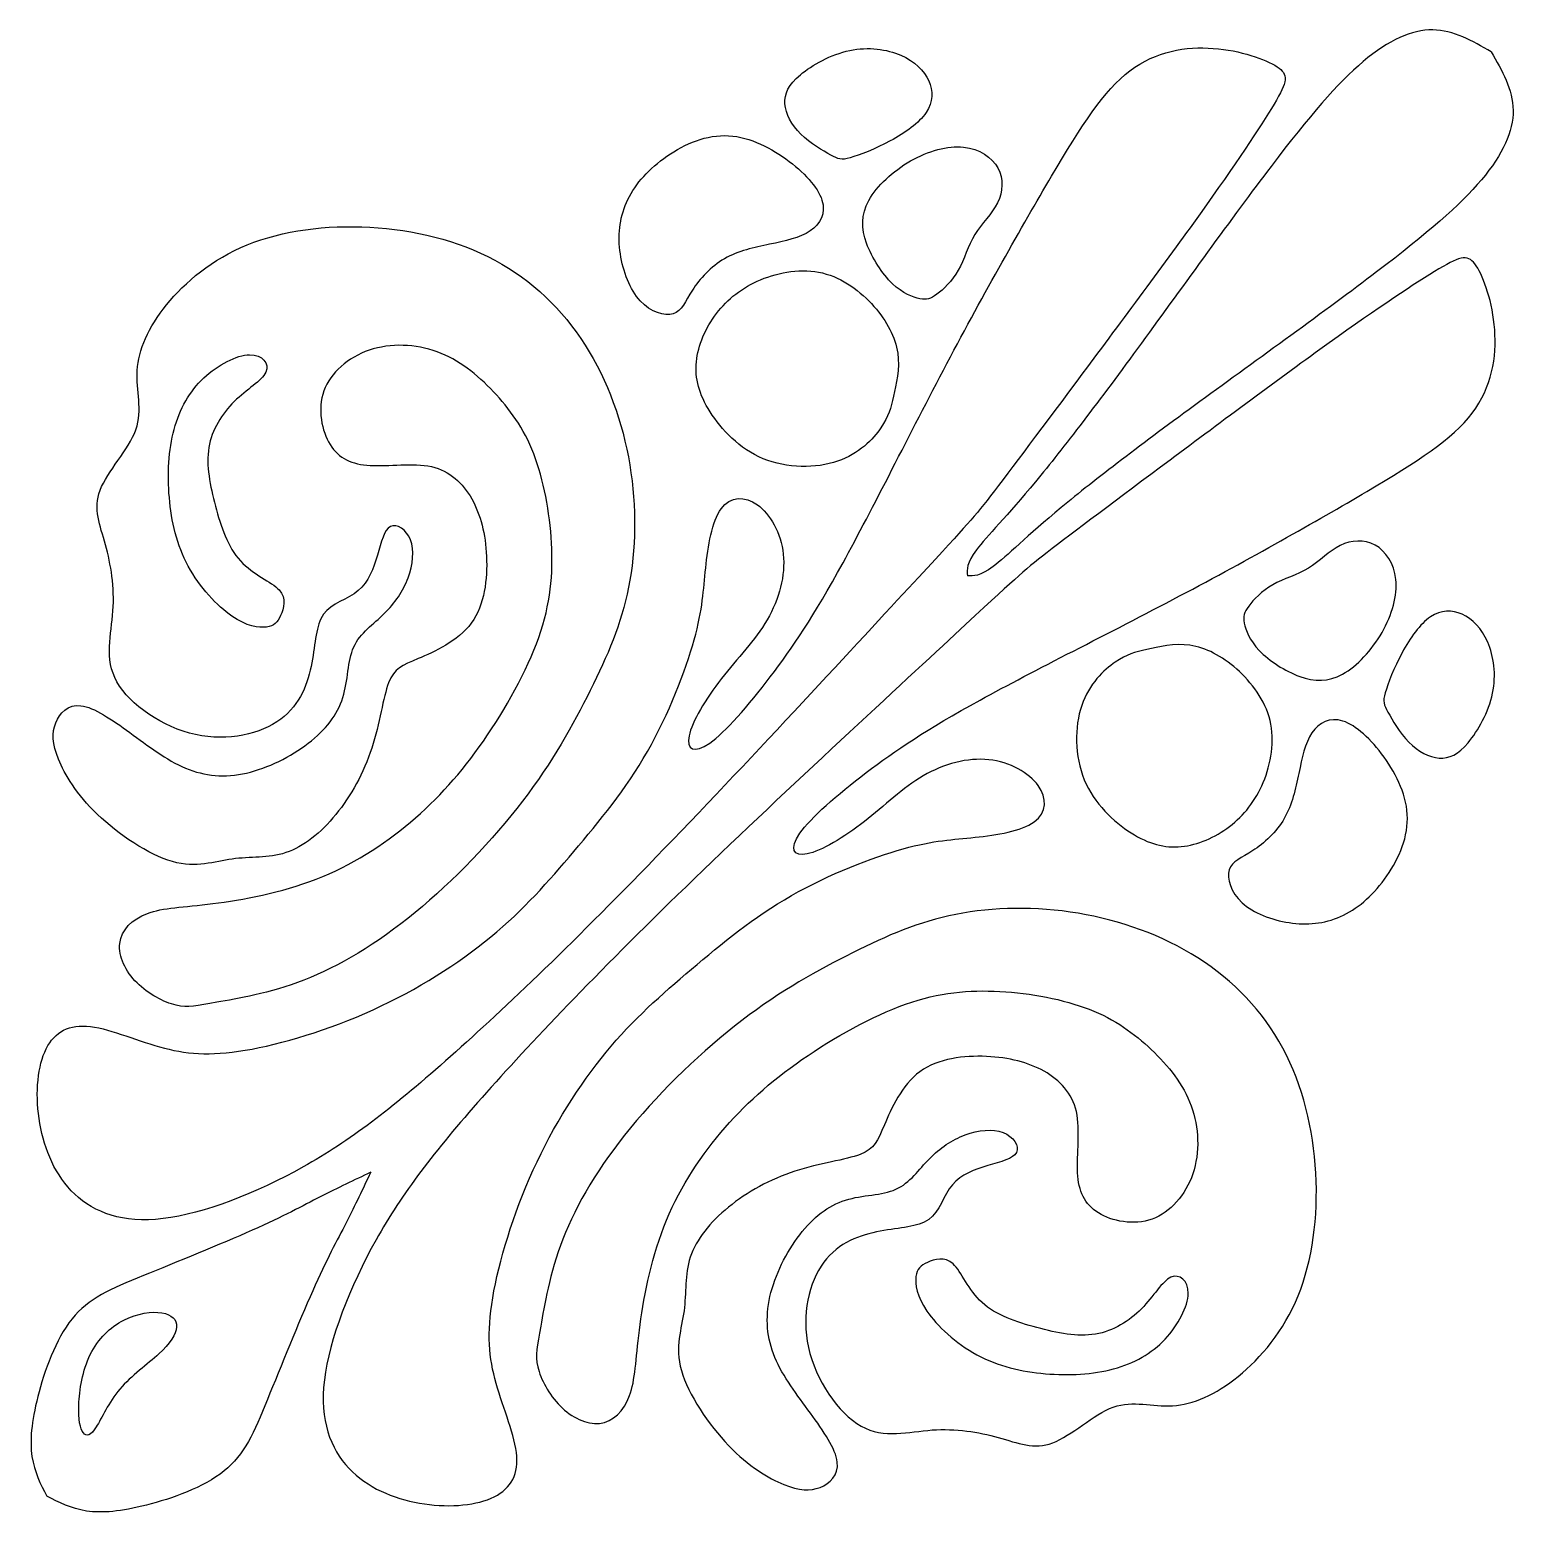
# Model space of a CAD drawing. Header units: millimetres. Extents: x 183 to 445, y 12 to 405.
# Drawn here: x 282.18 to 313.23, y 373.77 to 404.81 of the extents above; entities that cross this region are included whole.
import ezdxf

# ---------------------------------------------------------------- set-up
doc = ezdxf.new("R2010")
doc.units = ezdxf.units.MM
doc.layers.add('Default', color=7, linetype='Continuous')
doc.layers.add('DV1_Layer_1', color=7, linetype='Continuous')

# ---------------------------------------------------------------- blocks, each defined once
blk = doc.blocks.new('SE')
at = {"layer": 'DV1_Layer_1', "color": 7, "linetype": 'Continuous'}
for points, knots in [([(312.765, 404.346), (312.371, 404.572), (311.976, 404.798), (311.539, 404.803), (311.101, 404.808), (310.621, 404.591), (310.086, 404.141), (309.551, 403.69), (308.962, 403.005), (308.157, 401.947), (307.351, 400.889), (306.33, 399.459), (305.446, 398.251), (304.562, 397.043), (303.817, 396.057), (302.639, 394.639), (302.207, 394.206), (301.995, 393.925), (301.783, 393.644), (301.793, 393.514), (301.803, 393.384)], [0, 0, 0, 0, 0.125, 0.125, 0.125, 0.25, 0.25, 0.25, 0.375, 0.375, 0.375, 0.5, 0.5, 0.5, 0.625, 0.625, 0.75, 0.75, 0.75, 1, 1, 1, 1]), ([(302.289, 395.055), (302.703, 395.588), (303.41, 396.538), (304.221, 397.626), (305.031, 398.714), (305.945, 399.94), (306.672, 400.955), (307.399, 401.971), (307.94, 402.777), (308.223, 403.251), (308.505, 403.726), (308.529, 403.87), (308.283, 404.032), (308.036, 404.195), (307.519, 404.375), (306.378, 404.459), (305.752, 404.363), (305.206, 403.948), (304.659, 403.534), (304.19, 402.801), (303.565, 401.743), (302.94, 400.685), (302.158, 399.303), (301.377, 397.824), (300.596, 396.346), (299.815, 394.771), (299.202, 393.653), (298.588, 392.535), (298.144, 391.874), (297.681, 391.267), (297.218, 390.66), (296.737, 390.107), (296.413, 389.879), (296.088, 389.65), (295.92, 389.747), (296.04, 390.324), (296.329, 390.805), (296.659, 391.231), (296.99, 391.658), (297.362, 392.03), (297.615, 392.463), (297.867, 392.896), (297.999, 393.389), (297.952, 393.834), (297.903, 394.278), (297.675, 394.675), (297.146, 395.059), (296.846, 395.047), (296.653, 394.783), (296.461, 394.519), (296.377, 394.002), (296.329, 393.545), (296.281, 393.088), (296.269, 392.692), (296.088, 392.042), (295.908, 391.393), (295.559, 390.492), (295.109, 389.704), (294.658, 388.917), (294.105, 388.244), (293.57, 387.613), (293.035, 386.982), (292.518, 386.393), (291.833, 385.828), (291.148, 385.263), (290.295, 384.722), (288.444, 383.881), (287.446, 383.58), (286.695, 383.454), (285.943, 383.328), (285.438, 383.376), (284.904, 383.526), (284.369, 383.676), (283.804, 383.929), (283.377, 383.959), (282.95, 383.989), (282.662, 383.797), (282.499, 383.418), (282.337, 383.039), (282.301, 382.474), (282.397, 381.921), (282.493, 381.369), (282.722, 380.828), (283.131, 380.443), (283.539, 380.058), (284.128, 379.83), (284.976, 379.932), (285.823, 380.034), (286.929, 380.467), (287.908, 381.014), (288.888, 381.561), (289.742, 382.222), (290.884, 383.232), (292.026, 384.241), (293.456, 385.6), (295.296, 387.5), (297.136, 389.4), (299.386, 391.842), (300.571, 393.122), (301.755, 394.402), (301.875, 394.521), (302.289, 395.055)], [0, 0, 0, 0, 0.027778, 0.027778, 0.027778, 0.055556, 0.055556, 0.055556, 0.083333, 0.083333, 0.083333, 0.111111, 0.111111, 0.111111, 0.138889, 0.138889, 0.166667, 0.166667, 0.166667, 0.194444, 0.194444, 0.194444, 0.222222, 0.222222, 0.222222, 0.25, 0.25, 0.25, 0.277778, 0.277778, 0.277778, 0.305556, 0.305556, 0.305556, 0.333333, 0.333333, 0.361111, 0.361111, 0.361111, 0.388889, 0.388889, 0.388889, 0.416667, 0.416667, 0.416667, 0.444444, 0.444444, 0.472222, 0.472222, 0.472222, 0.5, 0.5, 0.5, 0.527778, 0.527778, 0.527778, 0.555556, 0.555556, 0.555556, 0.583333, 0.583333, 0.583333, 0.611111, 0.611111, 0.611111, 0.638889, 0.638889, 0.666667, 0.666667, 0.666667, 0.694444, 0.694444, 0.694444, 0.722222, 0.722222, 0.722222, 0.75, 0.75, 0.75, 0.777778, 0.777778, 0.777778, 0.805556, 0.805556, 0.805556, 0.833333, 0.833333, 0.833333, 0.861111, 0.861111, 0.861111, 0.888889, 0.888889, 0.888889, 0.916667, 0.916667, 0.916667, 0.944444, 0.944444, 0.944444, 1, 1, 1, 1]), ([(299.352, 402.128), (299.544, 402.183), (299.878, 402.312), (300.19, 402.48), (300.502, 402.648), (300.794, 402.855), (300.941, 403.074), (301.088, 403.294), (301.091, 403.525), (300.995, 403.738), (300.899, 403.951), (300.703, 404.146), (300.412, 404.273), (300.121, 404.399), (299.734, 404.456), (299.342, 404.373), (298.95, 404.29), (298.554, 404.068), (298.309, 403.863), (298.064, 403.657), (297.971, 403.468), (297.986, 403.258), (298.001, 403.047), (298.124, 402.816), (298.321, 402.622), (298.518, 402.429), (298.788, 402.273), (298.948, 402.184), (299.109, 402.096), (299.16, 402.074), (299.352, 402.128)], [0, 0, 0, 0, 0.090909, 0.090909, 0.090909, 0.181818, 0.181818, 0.181818, 0.272727, 0.272727, 0.272727, 0.363636, 0.363636, 0.363636, 0.454545, 0.454545, 0.454545, 0.545455, 0.545455, 0.545455, 0.636364, 0.636364, 0.636364, 0.727273, 0.727273, 0.727273, 0.818182, 0.818182, 0.818182, 1, 1, 1, 1]), ([(312.765, 404.346), (312.991, 403.952), (313.217, 403.558), (313.222, 403.12), (313.226, 402.683), (313.01, 402.202), (312.559, 401.667), (312.109, 401.132), (311.423, 400.543), (309.308, 398.933), (307.877, 397.911), (306.669, 397.027), (305.461, 396.144), (304.476, 395.399), (303.766, 394.81), (303.057, 394.221), (302.625, 393.788), (302.343, 393.576), (302.062, 393.365), (301.932, 393.375), (301.803, 393.384)], [0, 0, 0, 0, 0.125, 0.125, 0.125, 0.25, 0.25, 0.25, 0.375, 0.375, 0.5, 0.5, 0.5, 0.625, 0.625, 0.625, 0.75, 0.75, 0.75, 1, 1, 1, 1]), ([(296.051, 399.358), (296.202, 399.591), (296.436, 399.849), (296.722, 400.015), (297.007, 400.18), (297.343, 400.252), (297.666, 400.319), (297.989, 400.387), (298.298, 400.45), (298.513, 400.596), (298.728, 400.741), (298.848, 400.969), (298.761, 401.243), (298.674, 401.516), (298.379, 401.834), (298.006, 402.103), (297.632, 402.372), (297.178, 402.591), (296.723, 402.592), (296.268, 402.594), (295.812, 402.378), (295.45, 402.112), (295.088, 401.846), (294.821, 401.531), (294.671, 401.192), (294.521, 400.852), (294.488, 400.489), (294.543, 400.118), (294.599, 399.747), (294.743, 399.369), (294.961, 399.133), (295.178, 398.897), (295.47, 398.804), (295.65, 398.862), (295.83, 398.918), (295.899, 399.126), (296.051, 399.358)], [0, 0, 0, 0, 0.076923, 0.076923, 0.076923, 0.153846, 0.153846, 0.153846, 0.230769, 0.230769, 0.230769, 0.307692, 0.307692, 0.307692, 0.384615, 0.384615, 0.384615, 0.461538, 0.461538, 0.461538, 0.538462, 0.538462, 0.538462, 0.615385, 0.615385, 0.615385, 0.692308, 0.692308, 0.692308, 0.769231, 0.769231, 0.769231, 0.846154, 0.846154, 0.846154, 1, 1, 1, 1]), ([(301.166, 399.273), (301.298, 399.372), (301.484, 399.546), (301.613, 399.774), (301.743, 400.002), (301.815, 400.285), (301.959, 400.522), (302.103, 400.759), (302.319, 400.951), (302.435, 401.184), (302.55, 401.417), (302.565, 401.69), (302.442, 401.915), (302.319, 402.141), (302.058, 402.318), (301.725, 402.351), (301.391, 402.384), (300.986, 402.273), (300.615, 402.061), (300.244, 401.849), (299.908, 401.537), (299.743, 401.237), (299.578, 400.936), (299.583, 400.648), (299.695, 400.339), (299.806, 400.029), (300.022, 399.699), (300.237, 399.493), (300.451, 399.288), (300.665, 399.207), (300.81, 399.178), (300.956, 399.15), (301.034, 399.174), (301.166, 399.273)], [0, 0, 0, 0, 0.083333, 0.083333, 0.083333, 0.166667, 0.166667, 0.166667, 0.25, 0.25, 0.25, 0.333333, 0.333333, 0.333333, 0.416667, 0.416667, 0.416667, 0.5, 0.5, 0.5, 0.583333, 0.583333, 0.583333, 0.666667, 0.666667, 0.666667, 0.75, 0.75, 0.75, 0.833333, 0.833333, 0.833333, 1, 1, 1, 1]), ([(286.104, 384.46), (286.527, 384.535), (287.194, 384.637), (287.923, 384.922), (288.653, 385.207), (289.446, 385.676), (290.251, 386.336), (291.055, 386.997), (291.872, 387.85), (292.497, 388.667), (293.121, 389.483), (293.554, 390.264), (293.914, 390.985), (294.274, 391.705), (294.563, 392.366), (294.716, 393.144), (294.869, 393.922), (294.887, 394.817), (294.593, 396.588), (294.281, 397.465), (293.806, 398.21), (293.332, 398.954), (292.695, 399.567), (291.917, 399.984), (291.139, 400.402), (290.221, 400.624), (289.305, 400.675), (288.389, 400.726), (287.476, 400.606), (286.737, 400.306), (285.999, 400.005), (285.434, 399.525), (285.05, 399.051), (284.665, 398.576), (284.461, 398.108), (284.407, 397.249), (284.557, 396.858), (284.407, 396.438), (284.258, 396.017), (283.808, 395.566), (283.658, 395.172), (283.508, 394.777), (283.657, 394.44), (283.771, 394.031), (283.885, 393.622), (283.965, 393.141), (283.928, 392.647), (283.892, 392.153), (283.741, 391.646), (284.011, 391.16), (284.281, 390.675), (284.971, 390.211), (285.656, 390.06), (286.341, 389.91), (287.02, 390.072), (287.437, 390.381), (287.854, 390.691), (288.01, 391.147), (288.088, 391.561), (288.167, 391.976), (288.167, 392.348), (288.503, 392.805), (288.839, 392.889), (289.059, 393.072), (289.278, 393.255), (289.38, 393.537), (289.461, 393.81), (289.542, 394.084), (289.602, 394.348), (289.734, 394.414), (289.866, 394.48), (290.07, 394.348), (290.155, 394.132), (290.239, 393.916), (290.203, 393.615), (290.101, 393.339), (289.998, 393.063), (289.83, 392.811), (289.605, 392.591), (289.38, 392.372), (289.098, 392.186), (288.965, 391.892), (288.833, 391.597), (288.851, 391.195), (288.737, 390.835), (288.623, 390.474), (288.377, 390.156), (288.013, 389.877), (287.65, 389.598), (287.17, 389.357), (286.719, 389.255), (286.269, 389.153), (285.849, 389.189), (285.446, 389.357), (285.044, 389.526), (284.659, 389.826), (284.281, 390.102), (283.903, 390.378), (283.53, 390.63), (283.257, 390.664), (282.984, 390.697), (282.81, 390.51), (282.729, 390.303), (282.647, 390.096), (282.659, 389.868), (282.918, 389.225), (283.164, 388.811), (283.602, 388.39), (284.041, 387.97), (284.671, 387.544), (285.173, 387.402), (285.674, 387.261), (286.047, 387.405), (286.422, 387.456), (286.797, 387.508), (287.176, 387.466), (287.545, 387.589), (287.914, 387.712), (288.275, 388), (288.59, 388.387), (288.905, 388.775), (289.176, 389.261), (289.344, 389.778), (289.512, 390.294), (289.578, 390.841), (289.695, 391.144), (289.812, 391.447), (289.98, 391.507), (290.314, 391.648), (290.647, 391.79), (291.145, 392.012), (291.425, 392.393), (291.704, 392.775), (291.764, 393.315), (291.743, 393.786), (291.722, 394.258), (291.62, 394.66), (291.434, 394.991), (291.247, 395.321), (290.977, 395.579), (290.59, 395.666), (290.203, 395.753), (289.698, 395.669), (289.311, 395.69), (288.923, 395.711), (288.653, 395.837), (288.473, 396.126), (288.293, 396.414), (288.203, 396.864), (288.341, 397.249), (288.479, 397.633), (288.845, 397.951), (289.734, 398.252), (290.257, 398.234), (290.71, 398.068), (291.163, 397.903), (291.548, 397.591), (292.227, 396.877), (292.521, 396.474), (292.731, 395.934), (292.941, 395.393), (293.067, 394.714), (293.103, 394.066), (293.139, 393.417), (293.085, 392.799), (292.836, 392.093), (292.587, 391.387), (292.143, 390.594), (291.212, 389.255), (290.725, 388.709), (290.151, 388.225), (289.578, 387.742), (288.917, 387.321), (288.182, 387.036), (287.446, 386.751), (286.635, 386.601), (286.017, 386.523), (285.398, 386.445), (284.972, 386.439), (284.647, 386.318), (284.323, 386.198), (284.101, 385.964), (284.068, 385.691), (284.035, 385.417), (284.191, 385.105), (284.431, 384.865), (284.671, 384.625), (284.996, 384.457), (285.248, 384.397), (285.5, 384.337), (285.68, 384.384), (286.104, 384.46)], [0, 0, 0, 0, 0.014925, 0.014925, 0.014925, 0.029851, 0.029851, 0.029851, 0.044776, 0.044776, 0.044776, 0.059701, 0.059701, 0.059701, 0.074627, 0.074627, 0.074627, 0.089552, 0.089552, 0.104478, 0.104478, 0.104478, 0.119403, 0.119403, 0.119403, 0.134328, 0.134328, 0.134328, 0.149254, 0.149254, 0.149254, 0.164179, 0.164179, 0.164179, 0.179104, 0.179104, 0.19403, 0.19403, 0.19403, 0.208955, 0.208955, 0.208955, 0.223881, 0.223881, 0.223881, 0.238806, 0.238806, 0.238806, 0.253731, 0.253731, 0.253731, 0.268657, 0.268657, 0.268657, 0.283582, 0.283582, 0.283582, 0.298507, 0.298507, 0.298507, 0.313433, 0.313433, 0.328358, 0.328358, 0.328358, 0.343284, 0.343284, 0.343284, 0.358209, 0.358209, 0.358209, 0.373134, 0.373134, 0.373134, 0.38806, 0.38806, 0.38806, 0.402985, 0.402985, 0.402985, 0.41791, 0.41791, 0.41791, 0.432836, 0.432836, 0.432836, 0.447761, 0.447761, 0.447761, 0.462687, 0.462687, 0.462687, 0.477612, 0.477612, 0.477612, 0.492537, 0.492537, 0.492537, 0.507463, 0.507463, 0.507463, 0.522388, 0.522388, 0.522388, 0.537313, 0.537313, 0.552239, 0.552239, 0.552239, 0.567164, 0.567164, 0.567164, 0.58209, 0.58209, 0.58209, 0.597015, 0.597015, 0.597015, 0.61194, 0.61194, 0.61194, 0.626866, 0.626866, 0.626866, 0.641791, 0.641791, 0.641791, 0.656716, 0.656716, 0.656716, 0.671642, 0.671642, 0.671642, 0.686567, 0.686567, 0.686567, 0.701493, 0.701493, 0.701493, 0.716418, 0.716418, 0.716418, 0.731343, 0.731343, 0.731343, 0.746269, 0.746269, 0.746269, 0.761194, 0.761194, 0.761194, 0.776119, 0.776119, 0.791045, 0.791045, 0.791045, 0.80597, 0.80597, 0.820896, 0.820896, 0.820896, 0.835821, 0.835821, 0.835821, 0.850746, 0.850746, 0.850746, 0.865672, 0.865672, 0.880597, 0.880597, 0.880597, 0.895522, 0.895522, 0.895522, 0.910448, 0.910448, 0.910448, 0.925373, 0.925373, 0.925373, 0.940299, 0.940299, 0.940299, 0.955224, 0.955224, 0.955224, 0.970149, 0.970149, 0.970149, 1, 1, 1, 1]), ([(303.473, 393.87), (304.007, 394.284), (304.956, 394.992), (306.044, 395.802), (307.132, 396.613), (308.358, 397.526), (309.374, 398.254), (310.39, 398.981), (311.195, 399.522), (311.67, 399.804), (312.144, 400.087), (312.289, 400.111), (312.451, 399.864), (312.613, 399.618), (312.794, 399.101), (312.836, 398.53), (312.878, 397.959), (312.782, 397.334), (312.367, 396.787), (311.952, 396.24), (311.219, 395.771), (310.161, 395.146), (309.103, 394.521), (307.721, 393.74), (306.243, 392.959), (304.764, 392.177), (303.189, 391.396), (302.072, 390.783), (300.954, 390.17), (300.293, 389.725), (299.686, 389.263), (299.079, 388.8), (298.526, 388.319), (298.069, 387.67), (298.165, 387.501), (298.454, 387.562), (298.742, 387.622), (299.223, 387.91), (299.65, 388.241), (300.076, 388.571), (300.449, 388.944), (300.882, 389.196), (301.314, 389.449), (301.807, 389.581), (302.252, 389.533), (302.697, 389.485), (303.093, 389.256), (303.286, 388.992), (303.478, 388.728), (303.466, 388.427), (303.201, 388.235), (302.937, 388.042), (302.42, 387.958), (301.964, 387.91), (301.507, 387.862), (301.11, 387.85), (300.461, 387.67), (299.812, 387.489), (298.91, 387.141), (298.123, 386.69), (297.336, 386.239), (296.662, 385.687), (296.032, 385.152), (295.401, 384.617), (294.811, 384.1), (294.246, 383.415), (293.682, 382.729), (293.141, 381.876), (292.72, 380.95), (292.299, 380.025), (291.999, 379.027), (291.873, 378.276), (291.746, 377.525), (291.795, 377.02), (291.945, 376.485), (292.095, 375.95), (292.347, 375.385), (292.377, 374.959), (292.408, 374.532), (292.215, 374.243), (291.837, 374.081), (291.458, 373.919), (290.893, 373.883), (289.787, 374.075), (289.246, 374.303), (288.862, 374.712), (288.477, 375.121), (288.249, 375.71), (288.453, 377.404), (288.886, 378.511), (289.433, 379.49), (289.979, 380.47), (290.64, 381.323), (291.65, 382.465), (292.66, 383.607), (294.018, 385.037), (295.918, 386.877), (297.819, 388.718), (300.261, 390.967), (301.541, 392.152), (302.821, 393.337), (302.939, 393.457), (303.473, 393.87)], [0, 0, 0, 0, 0.027778, 0.027778, 0.027778, 0.055556, 0.055556, 0.055556, 0.083333, 0.083333, 0.083333, 0.111111, 0.111111, 0.111111, 0.138889, 0.138889, 0.138889, 0.166667, 0.166667, 0.166667, 0.194444, 0.194444, 0.194444, 0.222222, 0.222222, 0.222222, 0.25, 0.25, 0.25, 0.277778, 0.277778, 0.277778, 0.305556, 0.305556, 0.333333, 0.333333, 0.333333, 0.361111, 0.361111, 0.361111, 0.388889, 0.388889, 0.388889, 0.416667, 0.416667, 0.416667, 0.444444, 0.444444, 0.444444, 0.472222, 0.472222, 0.472222, 0.5, 0.5, 0.5, 0.527778, 0.527778, 0.527778, 0.555556, 0.555556, 0.555556, 0.583333, 0.583333, 0.583333, 0.611111, 0.611111, 0.611111, 0.638889, 0.638889, 0.638889, 0.666667, 0.666667, 0.666667, 0.694444, 0.694444, 0.694444, 0.722222, 0.722222, 0.722222, 0.75, 0.75, 0.75, 0.777778, 0.777778, 0.805556, 0.805556, 0.805556, 0.833333, 0.833333, 0.861111, 0.861111, 0.861111, 0.888889, 0.888889, 0.888889, 0.916667, 0.916667, 0.916667, 0.944444, 0.944444, 0.944444, 1, 1, 1, 1]), ([(300.258, 397.139), (300.316, 397.387), (300.394, 397.711), (300.346, 398.042), (300.298, 398.372), (300.124, 398.708), (299.849, 399.019), (299.575, 399.33), (299.199, 399.615), (298.773, 399.717), (298.346, 399.819), (297.869, 399.738), (297.478, 399.576), (297.088, 399.414), (296.785, 399.171), (296.555, 398.869), (296.325, 398.567), (296.169, 398.207), (296.135, 397.86), (296.1, 397.513), (296.187, 397.18), (296.422, 396.811), (296.656, 396.441), (297.037, 396.036), (297.532, 395.832), (298.028, 395.627), (298.638, 395.624), (299.088, 395.778), (299.538, 395.931), (299.83, 396.24), (299.995, 396.48), (300.16, 396.72), (300.199, 396.891), (300.258, 397.139)], [0, 0, 0, 0, 0.083333, 0.083333, 0.083333, 0.166667, 0.166667, 0.166667, 0.25, 0.25, 0.25, 0.333333, 0.333333, 0.333333, 0.416667, 0.416667, 0.416667, 0.5, 0.5, 0.5, 0.583333, 0.583333, 0.583333, 0.666667, 0.666667, 0.666667, 0.75, 0.75, 0.75, 0.833333, 0.833333, 0.833333, 1, 1, 1, 1]), ([(287.434, 392.553), (287.501, 392.697), (287.565, 392.908), (287.404, 393.085), (287.243, 393.262), (286.858, 393.406), (286.594, 393.694), (286.329, 393.982), (286.185, 394.414), (286.071, 394.84), (285.957, 395.267), (285.873, 395.687), (285.934, 396.064), (285.996, 396.44), (286.205, 396.772), (286.466, 397.028), (286.727, 397.283), (287.041, 397.461), (287.124, 397.643), (287.206, 397.825), (287.056, 398.011), (286.785, 398.006), (286.515, 397.999), (286.125, 397.801), (285.827, 397.521), (285.529, 397.24), (285.324, 396.877), (285.208, 396.445), (285.091, 396.013), (285.064, 395.514), (285.107, 395.017), (285.149, 394.52), (285.262, 394.026), (285.501, 393.583), (285.74, 393.141), (286.107, 392.751), (286.416, 392.537), (286.725, 392.324), (286.977, 392.288), (287.138, 392.309), (287.299, 392.33), (287.368, 392.408), (287.434, 392.553)], [0, 0, 0, 0, 0.066667, 0.066667, 0.066667, 0.133333, 0.133333, 0.133333, 0.2, 0.2, 0.2, 0.266667, 0.266667, 0.266667, 0.333333, 0.333333, 0.333333, 0.4, 0.4, 0.4, 0.466667, 0.466667, 0.466667, 0.533333, 0.533333, 0.533333, 0.6, 0.6, 0.6, 0.666667, 0.666667, 0.666667, 0.733333, 0.733333, 0.733333, 0.8, 0.8, 0.8, 0.866667, 0.866667, 0.866667, 1, 1, 1, 1]), ([(307.691, 392.748), (307.79, 392.88), (307.965, 393.066), (308.193, 393.195), (308.421, 393.324), (308.703, 393.396), (309.178, 393.684), (309.37, 393.901), (309.603, 394.016), (309.835, 394.132), (310.109, 394.147), (310.334, 394.024), (310.559, 393.901), (310.736, 393.639), (310.769, 393.306), (310.802, 392.973), (310.691, 392.567), (310.479, 392.197), (310.268, 391.826), (309.955, 391.489), (309.655, 391.324), (309.355, 391.159), (309.067, 391.165), (308.757, 391.276), (308.448, 391.387), (308.118, 391.603), (307.706, 392.033), (307.625, 392.246), (307.597, 392.392), (307.568, 392.537), (307.592, 392.615), (307.691, 392.748)], [0, 0, 0, 0, 0.083333, 0.083333, 0.083333, 0.166667, 0.166667, 0.25, 0.25, 0.25, 0.333333, 0.333333, 0.333333, 0.416667, 0.416667, 0.416667, 0.5, 0.5, 0.5, 0.583333, 0.583333, 0.583333, 0.666667, 0.666667, 0.666667, 0.75, 0.75, 0.833333, 0.833333, 0.833333, 1, 1, 1, 1]), ([(310.547, 390.934), (310.601, 391.126), (310.73, 391.459), (311.067, 392.084), (311.274, 392.375), (311.493, 392.522), (311.712, 392.669), (311.943, 392.673), (312.156, 392.576), (312.37, 392.48), (312.565, 392.285), (312.691, 391.994), (312.817, 391.702), (312.874, 391.315), (312.792, 390.923), (312.709, 390.531), (312.487, 390.135), (312.281, 389.89), (312.076, 389.646), (311.886, 389.553), (311.466, 389.583), (311.235, 389.706), (311.041, 389.902), (310.847, 390.099), (310.691, 390.369), (310.603, 390.53), (310.514, 390.691), (310.493, 390.742), (310.547, 390.934)], [0, 0, 0, 0, 0.090909, 0.090909, 0.181818, 0.181818, 0.181818, 0.272727, 0.272727, 0.272727, 0.363636, 0.363636, 0.363636, 0.454545, 0.454545, 0.454545, 0.545455, 0.545455, 0.545455, 0.636364, 0.636364, 0.727273, 0.727273, 0.727273, 0.818182, 0.818182, 0.818182, 1, 1, 1, 1]), ([(305.558, 391.839), (305.805, 391.898), (306.13, 391.976), (306.79, 391.88), (307.127, 391.705), (307.438, 391.431), (307.748, 391.156), (308.034, 390.781), (308.238, 389.928), (308.157, 389.45), (307.995, 389.06), (307.832, 388.67), (307.589, 388.366), (307.287, 388.137), (306.986, 387.907), (306.625, 387.751), (306.278, 387.716), (305.932, 387.682), (305.598, 387.769), (305.229, 388.003), (304.86, 388.237), (304.454, 388.619), (304.25, 389.114), (304.046, 389.61), (304.043, 390.219), (304.196, 390.67), (304.349, 391.12), (304.658, 391.411), (304.899, 391.576), (305.139, 391.742), (305.31, 391.78), (305.558, 391.839)], [0, 0, 0, 0, 0.083333, 0.083333, 0.166667, 0.166667, 0.166667, 0.25, 0.25, 0.333333, 0.333333, 0.333333, 0.416667, 0.416667, 0.416667, 0.5, 0.5, 0.5, 0.583333, 0.583333, 0.583333, 0.666667, 0.666667, 0.666667, 0.75, 0.75, 0.75, 0.833333, 0.833333, 0.833333, 1, 1, 1, 1]), ([(307.777, 387.632), (308.01, 387.784), (308.268, 388.018), (308.433, 388.303), (308.598, 388.588), (308.67, 388.925), (308.738, 389.248), (308.805, 389.571), (308.868, 389.88), (309.014, 390.094), (309.16, 390.309), (309.388, 390.429), (309.661, 390.342), (309.934, 390.255), (310.253, 389.961), (310.522, 389.587), (310.79, 389.213), (311.01, 388.76), (311.011, 388.305), (311.012, 387.85), (310.796, 387.393), (310.53, 387.032), (310.265, 386.67), (309.949, 386.402), (309.61, 386.252), (309.271, 386.102), (308.907, 386.069), (308.537, 386.125), (308.166, 386.18), (307.787, 386.324), (307.552, 386.542), (307.316, 386.76), (307.223, 387.051), (307.28, 387.231), (307.337, 387.411), (307.544, 387.481), (307.777, 387.632)], [0, 0, 0, 0, 0.076923, 0.076923, 0.076923, 0.153846, 0.153846, 0.153846, 0.230769, 0.230769, 0.230769, 0.307692, 0.307692, 0.307692, 0.384615, 0.384615, 0.384615, 0.461538, 0.461538, 0.461538, 0.538462, 0.538462, 0.538462, 0.615385, 0.615385, 0.615385, 0.692308, 0.692308, 0.692308, 0.769231, 0.769231, 0.769231, 0.846154, 0.846154, 0.846154, 1, 1, 1, 1]), ([(292.878, 377.685), (292.953, 378.109), (293.055, 378.775), (293.341, 379.505), (293.626, 380.235), (294.563, 381.82), (296.268, 383.454), (297.085, 384.078), (297.902, 384.703), (298.683, 385.135), (299.403, 385.495), (300.124, 385.856), (300.785, 386.144), (301.563, 386.297), (302.34, 386.451), (303.235, 386.469), (304.121, 386.321), (305.007, 386.174), (305.883, 385.862), (306.628, 385.387), (307.373, 384.913), (307.986, 384.276), (308.403, 383.499), (308.82, 382.721), (309.043, 381.802), (309.094, 380.886), (309.145, 379.97), (309.025, 379.057), (308.724, 378.319), (308.424, 377.58), (307.944, 377.016), (307.469, 376.631), (306.995, 376.247), (306.526, 376.043), (306.097, 376.015), (305.667, 375.989), (305.277, 376.139), (304.856, 375.989), (304.435, 375.839), (303.984, 375.389), (303.59, 375.239), (303.196, 375.089), (302.858, 375.238), (302.449, 375.353), (302.04, 375.467), (301.56, 375.546), (301.066, 375.51), (300.572, 375.474), (300.064, 375.322), (299.579, 375.592), (299.093, 375.862), (298.63, 376.553), (298.328, 377.922), (298.491, 378.601), (298.8, 379.018), (299.109, 379.436), (299.566, 379.592), (299.98, 379.67), (300.394, 379.748), (300.767, 379.748), (300.995, 379.916), (301.223, 380.084), (301.307, 380.421), (301.49, 380.64), (301.674, 380.859), (301.956, 380.961), (302.229, 381.042), (302.502, 381.124), (302.767, 381.183), (302.833, 381.316), (302.899, 381.448), (302.767, 381.652), (302.55, 381.736), (302.334, 381.82), (302.034, 381.784), (301.758, 381.682), (301.481, 381.58), (301.229, 381.412), (301.01, 381.186), (300.791, 380.961), (300.604, 380.679), (300.31, 380.547), (300.016, 380.415), (299.614, 380.433), (299.253, 380.319), (298.893, 380.205), (298.575, 379.958), (298.295, 379.595), (298.016, 379.231), (297.776, 378.751), (297.674, 378.301), (297.572, 377.85), (297.608, 377.43), (297.776, 377.028), (297.944, 376.625), (298.244, 376.241), (298.797, 375.484), (299.049, 375.112), (299.082, 374.838), (299.115, 374.565), (298.929, 374.391), (298.722, 374.31), (298.515, 374.229), (298.286, 374.241), (297.965, 374.37), (297.644, 374.499), (297.229, 374.745), (296.809, 375.184), (296.389, 375.622), (295.962, 376.253), (295.821, 376.754), (295.68, 377.256), (295.824, 377.628), (295.875, 378.003), (295.926, 378.379), (295.884, 378.757), (296.007, 379.127), (296.13, 379.496), (296.419, 379.856), (296.806, 380.172), (297.193, 380.487), (297.68, 380.757), (298.196, 380.925), (298.713, 381.093), (299.259, 381.159), (299.562, 381.277), (299.866, 381.394), (299.926, 381.562), (300.208, 382.228), (300.43, 382.727), (300.812, 383.006), (301.193, 383.286), (301.734, 383.346), (302.205, 383.325), (302.676, 383.304), (303.079, 383.201), (303.409, 383.015), (303.74, 382.829), (303.998, 382.559), (304.085, 382.171), (304.172, 381.784), (304.088, 381.28), (304.109, 380.892), (304.13, 380.505), (304.256, 380.235), (304.544, 380.054), (304.833, 379.874), (305.283, 379.784), (305.667, 379.922), (306.052, 380.06), (306.37, 380.427), (306.52, 380.871), (306.67, 381.316), (306.652, 381.838), (306.487, 382.291), (306.322, 382.745), (306.01, 383.129), (305.652, 383.469), (305.295, 383.808), (304.893, 384.102), (303.811, 384.523), (303.133, 384.649), (302.484, 384.685), (301.836, 384.721), (301.217, 384.667), (300.511, 384.418), (299.806, 384.168), (299.013, 383.724), (298.343, 383.259), (297.674, 382.793), (297.127, 382.307), (296.16, 381.159), (295.74, 380.499), (295.455, 379.763), (295.169, 379.027), (295.019, 378.217), (294.941, 377.598), (294.863, 376.98), (294.857, 376.553), (294.617, 375.904), (294.383, 375.682), (293.836, 375.616), (293.524, 375.772), (293.284, 376.013), (293.043, 376.253), (292.875, 376.577), (292.815, 376.829), (292.755, 377.082), (292.803, 377.262), (292.878, 377.685)], [0, 0, 0, 0, 0.014925, 0.014925, 0.014925, 0.029851, 0.044776, 0.044776, 0.044776, 0.059701, 0.059701, 0.059701, 0.074627, 0.074627, 0.074627, 0.089552, 0.089552, 0.089552, 0.104478, 0.104478, 0.104478, 0.119403, 0.119403, 0.119403, 0.134328, 0.134328, 0.134328, 0.149254, 0.149254, 0.149254, 0.164179, 0.164179, 0.164179, 0.179104, 0.179104, 0.179104, 0.19403, 0.19403, 0.19403, 0.208955, 0.208955, 0.208955, 0.223881, 0.223881, 0.223881, 0.238806, 0.238806, 0.238806, 0.253731, 0.253731, 0.253731, 0.268657, 0.268657, 0.283582, 0.283582, 0.283582, 0.298507, 0.298507, 0.298507, 0.313433, 0.313433, 0.313433, 0.328358, 0.328358, 0.328358, 0.343284, 0.343284, 0.343284, 0.358209, 0.358209, 0.358209, 0.373134, 0.373134, 0.373134, 0.38806, 0.38806, 0.38806, 0.402985, 0.402985, 0.402985, 0.41791, 0.41791, 0.41791, 0.432836, 0.432836, 0.432836, 0.447761, 0.447761, 0.447761, 0.462687, 0.462687, 0.462687, 0.477612, 0.477612, 0.477612, 0.492537, 0.492537, 0.507463, 0.507463, 0.507463, 0.522388, 0.522388, 0.522388, 0.537313, 0.537313, 0.537313, 0.552239, 0.552239, 0.552239, 0.567164, 0.567164, 0.567164, 0.58209, 0.58209, 0.58209, 0.597015, 0.597015, 0.597015, 0.61194, 0.61194, 0.61194, 0.626866, 0.626866, 0.626866, 0.641791, 0.641791, 0.641791, 0.656716, 0.656716, 0.671642, 0.671642, 0.671642, 0.686567, 0.686567, 0.686567, 0.701493, 0.701493, 0.701493, 0.716418, 0.716418, 0.716418, 0.731343, 0.731343, 0.731343, 0.746269, 0.746269, 0.746269, 0.761194, 0.761194, 0.761194, 0.776119, 0.776119, 0.776119, 0.791045, 0.791045, 0.791045, 0.80597, 0.80597, 0.80597, 0.820896, 0.820896, 0.835821, 0.835821, 0.835821, 0.850746, 0.850746, 0.850746, 0.865672, 0.865672, 0.865672, 0.880597, 0.880597, 0.895522, 0.895522, 0.895522, 0.910448, 0.910448, 0.910448, 0.925373, 0.925373, 0.940299, 0.940299, 0.955224, 0.955224, 0.955224, 0.970149, 0.970149, 0.970149, 1, 1, 1, 1]), ([(289.32, 380.901), (288.978, 380.739), (288.635, 380.577), (288.266, 380.388), (287.896, 380.199), (287.5, 379.982), (286.839, 379.688), (286.179, 379.394), (285.254, 379.021), (284.563, 378.739), (283.873, 378.457), (283.416, 378.265), (283.071, 377.835), (282.726, 377.406), (282.491, 376.739), (282.356, 376.208), (282.221, 375.676), (282.185, 375.28), (282.233, 374.956), (282.281, 374.631), (282.413, 374.379), (282.545, 374.127)], [0, 0, 0, 0, 0.125, 0.125, 0.125, 0.25, 0.25, 0.25, 0.375, 0.375, 0.375, 0.5, 0.5, 0.5, 0.625, 0.625, 0.625, 0.75, 0.75, 0.75, 1, 1, 1, 1]), ([(289.32, 380.901), (289.158, 380.559), (288.995, 380.217), (288.806, 379.847), (288.617, 379.478), (288.401, 379.081), (287.812, 377.76), (287.44, 376.835), (287.158, 376.145), (286.875, 375.454), (286.683, 374.998), (285.824, 374.307), (285.158, 374.073), (284.095, 373.803), (283.698, 373.766), (283.374, 373.815), (283.05, 373.863), (282.798, 373.995), (282.545, 374.127)], [0, 0, 0, 0, 0.125, 0.125, 0.125, 0.25, 0.25, 0.375, 0.375, 0.375, 0.5, 0.5, 0.625, 0.625, 0.75, 0.75, 0.75, 1, 1, 1, 1]), ([(300.971, 379.016), (301.116, 379.082), (301.327, 379.146), (301.504, 378.985), (301.681, 378.825), (301.824, 378.439), (302.112, 378.175), (302.4, 377.91), (302.833, 377.766), (303.259, 377.652), (303.685, 377.538), (304.106, 377.454), (304.482, 377.516), (304.859, 377.578), (305.191, 377.786), (305.446, 378.047), (305.702, 378.309), (305.88, 378.623), (306.062, 378.705), (306.244, 378.787), (306.43, 378.637), (306.424, 378.367), (306.418, 378.097), (306.22, 377.706), (305.939, 377.408), (305.658, 377.111), (305.295, 376.905), (304.432, 376.673), (303.932, 376.646), (303.435, 376.688), (302.938, 376.731), (302.444, 376.843), (302.002, 377.082), (301.559, 377.322), (301.169, 377.688), (300.956, 377.998), (300.743, 378.307), (300.707, 378.559), (300.728, 378.72), (300.748, 378.88), (300.827, 378.949), (300.971, 379.016)], [0, 0, 0, 0, 0.066667, 0.066667, 0.066667, 0.133333, 0.133333, 0.133333, 0.2, 0.2, 0.2, 0.266667, 0.266667, 0.266667, 0.333333, 0.333333, 0.333333, 0.4, 0.4, 0.4, 0.466667, 0.466667, 0.466667, 0.533333, 0.533333, 0.533333, 0.6, 0.6, 0.666667, 0.666667, 0.666667, 0.733333, 0.733333, 0.733333, 0.8, 0.8, 0.8, 0.866667, 0.866667, 0.866667, 1, 1, 1, 1]), ([(283.578, 375.574), (283.692, 375.754), (283.83, 376.085), (284.071, 376.367), (284.311, 376.649), (284.653, 376.884), (284.887, 377.1), (285.122, 377.316), (285.248, 377.514), (285.257, 377.667), (285.266, 377.82), (285.158, 377.928), (284.951, 377.961), (284.743, 377.995), (284.437, 377.953), (284.155, 377.808), (283.873, 377.664), (283.614, 377.418), (283.452, 377.088), (283.29, 376.757), (283.224, 376.343), (283.212, 376.037), (283.2, 375.73), (283.242, 375.532), (283.308, 375.448), (283.374, 375.364), (283.464, 375.394), (283.578, 375.574)], [0, 0, 0, 0, 0.1, 0.1, 0.1, 0.2, 0.2, 0.2, 0.3, 0.3, 0.3, 0.4, 0.4, 0.4, 0.5, 0.5, 0.5, 0.6, 0.6, 0.6, 0.7, 0.7, 0.7, 0.8, 0.8, 0.8, 1, 1, 1, 1])]:
    blk.add_open_spline(points, degree=3, knots=knots, dxfattribs=at)

msp = doc.modelspace()

# ---------------------------------------------------------------- block references
at = {"layer": 'Default'}
msp.add_blockref('SE', (0, 0), dxfattribs=at)

doc.saveas('drawing.dxf')
